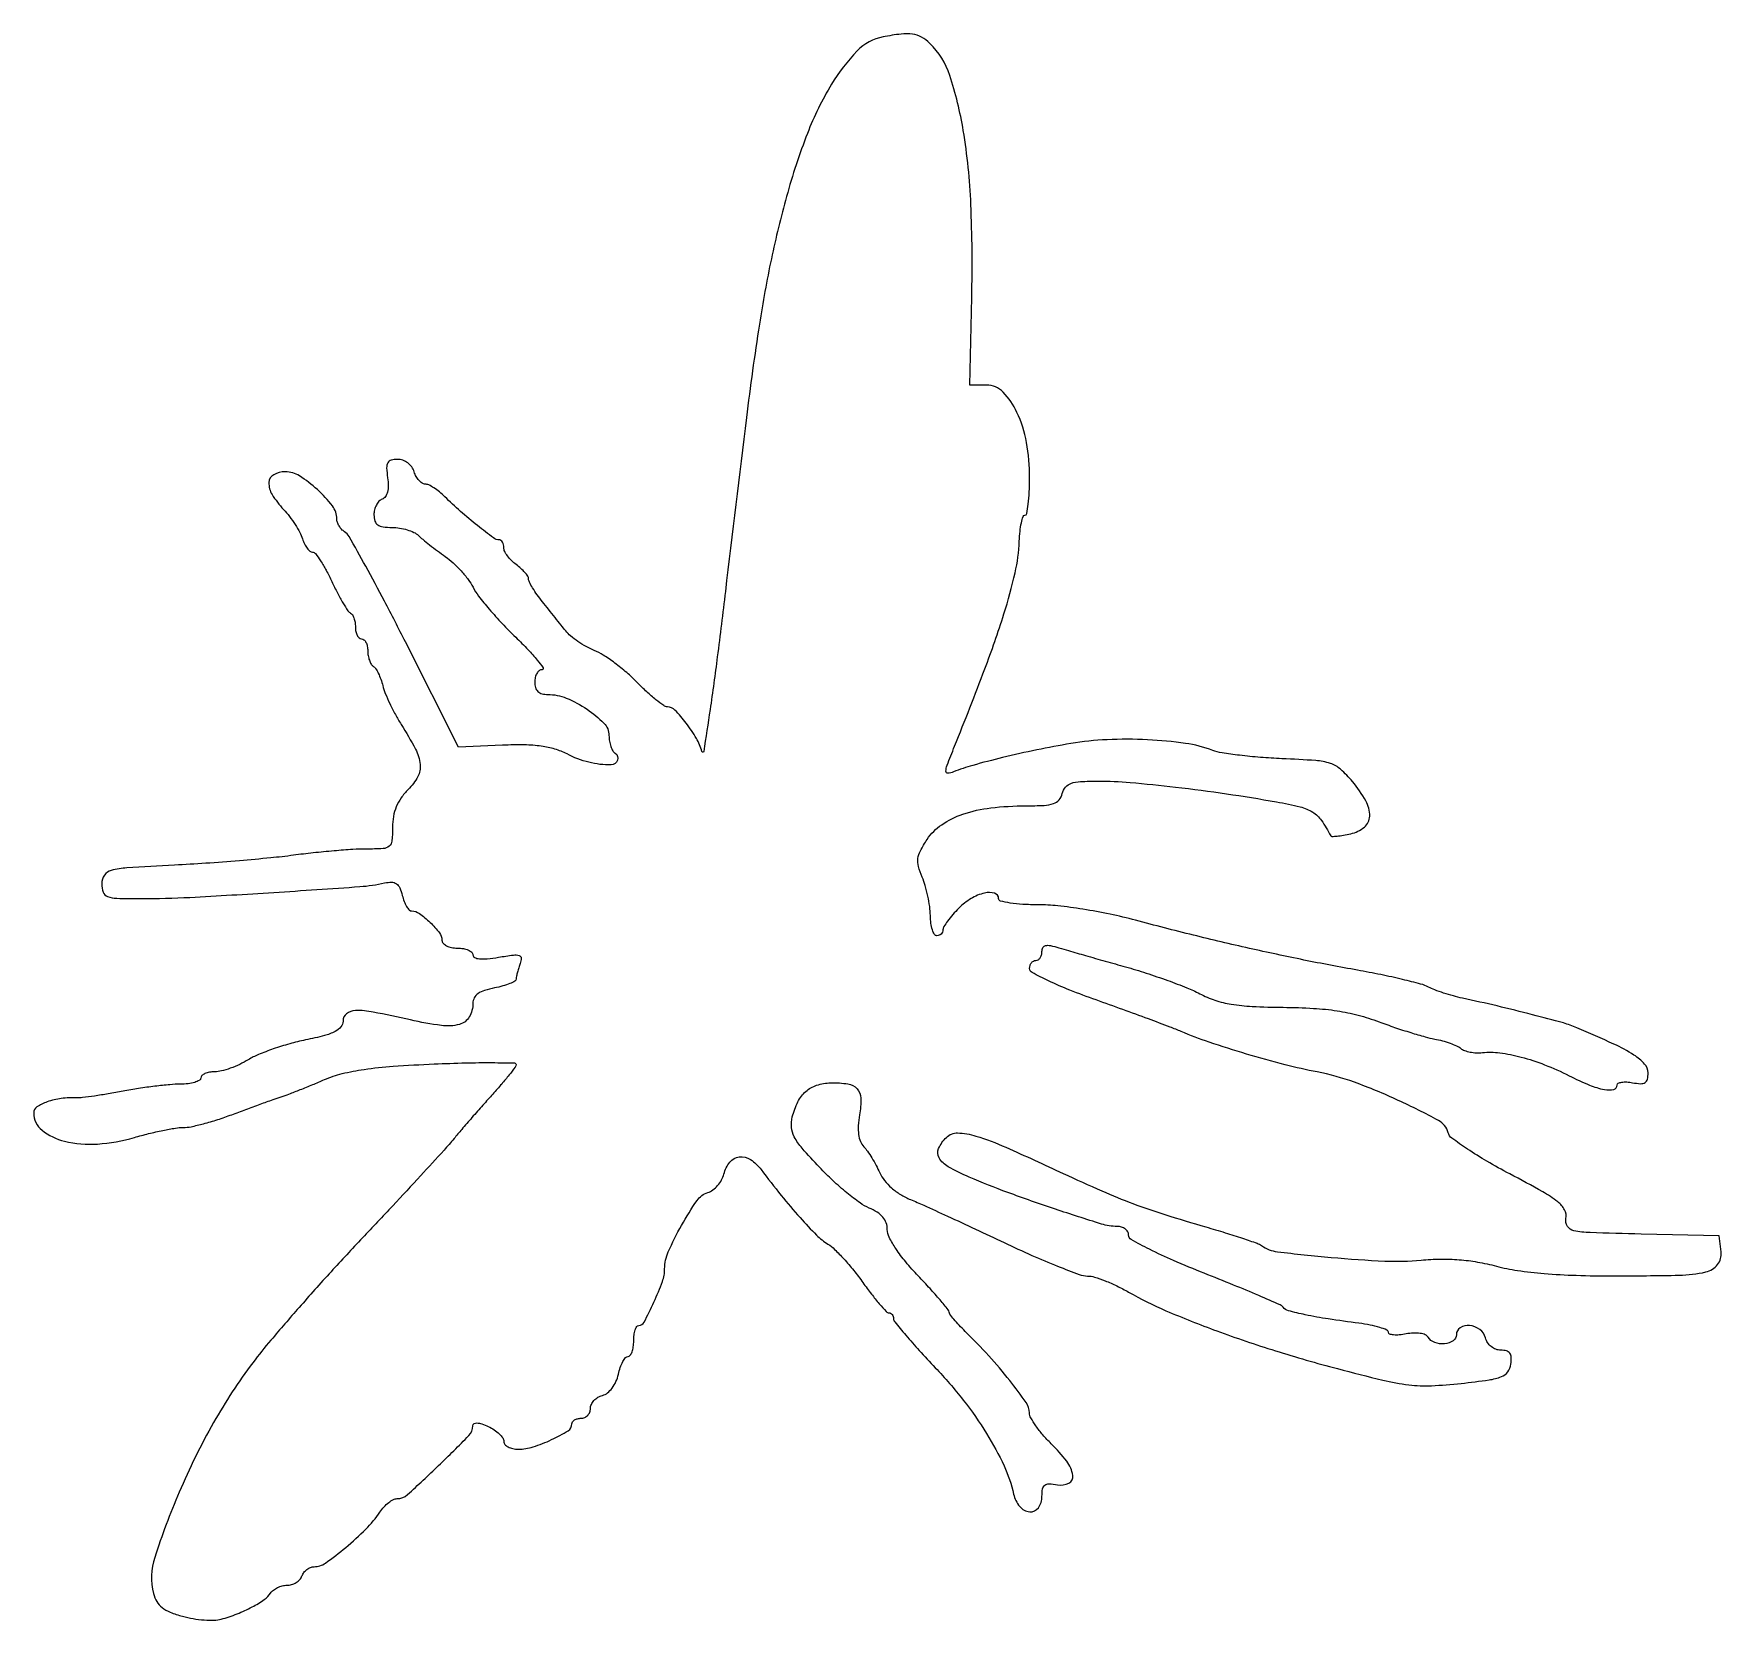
# Model space of a CAD drawing. Extents: x 0 to 273, y 0 to 257.
import ezdxf

# ---------------------------------------------------------------- set-up
doc = ezdxf.new("R2010")
doc.units = 0

msp = doc.modelspace()

# ---------------------------------------------------------------- linework, layer by layer
msp.add_lwpolyline([(137.308103, 256.301881, 0.153725), (133.125197, 254.033483, 0.056312), (128.972729, 248.642197, 0.043905), (125.081539, 240.70988, 0.024582), (121.707706, 230.5, 0.015333), (119.25121, 220.432853, 0.013731), (117.313624, 209.857667, 0.007669), (115.210706, 194.761622, 0.001387), (111.811638, 166.643198, -0.002479), (110.513116, 156.094805, -0.004604), (109.338539, 147.552909, -0.002373), (108.311883, 140.787567, -0.814613), (108.011281, 140.773045, 0.06842), (107.140233, 142.901054, 0.032355), (105.487136, 145.370894, 0.027775), (103.666852, 147.488428, 0.204065), (102.465599, 148, -0.156019), (101.860576, 148.1935, -0.014345), (100.587771, 149.156623, -0.017428), (99.111007, 150.429315, -0.012785), (97.561089, 151.93744, 0.021244), (95.861106, 153.53651, 0.017856), (93.932677, 155.085236, 0.018228), (92.067872, 156.37329, 0.046493), (90.608141, 157.12417, -0.030726), (89.308195, 157.741905, -0.023733), (87.972391, 158.5655, -0.024258), (86.795054, 159.457673, -0.051624), (86, 160.276502, 0.000905), (85.267797, 161.201993, 0.00038), (84.279687, 162.444371, 0.000376), (83.221234, 163.771069, 0.00049), (82.25, 164.984127, -0.014192), (81.388437, 166.122805, -0.017933), (80.660937, 167.2248, -0.016169), (80.122783, 168.175056, -0.121329), (80, 168.673597, 0.144585), (79.871653, 169.108163, 0.033947), (79.4125, 169.721993, 0.032213), (78.765582, 170.383169, 0.026849), (78, 171, -0.038332), (77.234732, 171.646083, -0.039803), (76.5875, 172.393849, -0.043072), (76.139145, 173.128761, -0.115942), (76, 173.720759, 0.056685), (75.944339, 174.210157, 0.075986), (75.779687, 174.624582, 0.095034), (75.536122, 174.902646, 0.166594), (75.25, 175.001221, -0.160754), (74.329125, 175.306808, -0.007835), (71.743541, 177.29228, -0.013307), (68.980083, 179.60644, -0.015163), (66.464831, 181.968877, 0.025687), (65.601428, 182.746291, 0.028419), (64.690432, 183.403358, 0.029482), (63.857417, 183.86831, 0.113012), (63.282219, 184, -0.146728), (62.796448, 184.145689, -0.065132), (62.285372, 184.5875, -0.056421), (61.827879, 185.234932, -0.048815), (61.5, 186, 0.081751), (61.101595, 186.783401, 0.074195), (60.461636, 187.428075, 0.074836), (59.667018, 187.853506, 0.085751), (58.819113, 188, 0.064868), (57.780069, 187.864629, 0.206195), (57.241035, 187.441249, 0.137522), (57.053526, 186.621901, 0.024349), (57.207677, 185.038368, -0.034633), (57.305933, 183.756307, -0.064457), (57.179822, 182.723344, -0.087606), (56.845108, 181.983754, -0.152321), (56.321176, 181.569752, 0.116162), (55.815668, 181.225624, 0.065573), (55.388095, 180.614977, 0.059915), (55.098434, 179.845921, 0.060204), (55, 179.031385, 0.077489), (55.154628, 178.039633, 0.165233), (55.610416, 177.423411, 0.120015), (56.46517, 177.09428, 0.032179), (57.928571, 177, -0.038777), (59.146751, 176.905383, -0.034547), (60.385045, 176.623144, -0.036214), (61.464969, 176.209789, -0.083356), (62.178571, 175.717087, 0.020178), (62.888084, 175.0818, 0.006268), (64.003613, 174.18455, 0.006256), (65.276654, 173.212098, 0.006853), (66.535856, 172.301477, -0.033203), (67.804443, 171.278164, -0.022746), (69.106194, 169.962657, -0.022992), (70.249115, 168.574139, -0.042409), (71.022823, 167.334389, 0.046198), (71.930721, 165.903827, 0.012076), (73.646709, 163.790414, 0.012166), (75.727083, 161.467947, 0.012175), (77.91747, 159.25, -0.01019), (79.92382, 157.234466, -0.020182), (81.415195, 155.542188, -0.023143), (82.337033, 154.292994, -0.599519), (82.180503, 154, 0.165725), (81.730168, 153.846521, 0.09545), (81.346773, 153.4125, 0.076421), (81.087637, 152.764978, 0.057094), (81, 152, 0.072825), (81.130317, 151.110018, 0.131317), (81.514231, 150.486536, 0.12597), (82.171165, 150.121562, 0.064211), (83.113845, 150, -0.097317), (86.096347, 149.413953, -0.050633), (89.456231, 147.625173, -0.050726), (92.184567, 145.36525, -0.196902), (93, 143.374876, 0.040591), (93.073931, 142.465687, 0.043146), (93.29375, 141.599434, 0.0473), (93.615862, 140.895746, 0.123983), (94, 140.5, -0.354361), (94.398423, 139.359592, -0.312263), (93.349751, 138.610204, -0.066126), (89.756262, 139.03234, -0.057576), (86.213244, 140.382234, 0.047937), (84.270814, 141.165386, 0.038203), (82.060627, 141.63896, 0.030077), (79.339002, 141.842298, 0.01393), (75.791496, 141.794688), (68.656504, 141.5), (60.087498, 158.5, 0.003747), (56.712446, 165.072745, 0.005656), (53.665734, 170.741159, 0.00243), (50.992314, 175.527801, 0.123315), (50.259246, 176.29969, -0.06371), (49.777533, 176.699738, -0.051033), (49.369903, 177.237593, -0.052602), (49.092522, 177.824595, -0.084282), (49, 178.369582, 0.164974), (48.285592, 180.475863, 0.043965), (45.857729, 183.124803, 0.044396), (42.968128, 185.332047, 0.141834), (40.660801, 186, 0.12714), (38.79351, 185.517385, 0.260207), (38.020203, 184.272426, 0.152403), (38.526924, 182.334708, 0.047389), (40.376481, 179.916635, -0.023939), (41.337002, 178.775803, -0.019392), (42.257825, 177.467116, -0.01981), (43.013374, 176.191561, -0.046988), (43.443869, 175.176853, 0.036285), (43.776544, 174.343628, 0.046757), (44.204272, 173.639451, 0.054475), (44.657784, 173.150821, 0.180372), (45.062265, 173, -0.232332), (45.534334, 172.76813, -0.018558), (46.365902, 171.604688, -0.02208), (47.284416, 170.069906, -0.015004), (48.197748, 168.25, 0.010326), (49.101594, 166.406179, 0.014369), (49.991301, 164.797396, 0.010761), (50.789384, 163.511395, 0.150568), (51.202871, 163.166667, -0.156966), (51.509184, 162.904732, -0.052915), (51.765843, 162.368229, -0.046445), (51.941196, 161.674723, -0.038728), (52, 160.916667, 0.050201), (52.073823, 160.183242, 0.070178), (52.29375, 159.563021, 0.090315), (52.61825, 159.145793, 0.184457), (53, 159, -0.186414), (53.381787, 158.852535, -0.089706), (53.70625, 158.429836, -0.069539), (53.926216, 157.801778, -0.049547), (54, 157.059017, 0.041913), (54.065773, 156.27575, 0.043873), (54.261209, 155.526762, 0.048028), (54.547764, 154.91636, 0.121169), (54.889221, 154.568465, -0.112354), (55.274785, 154.189063, -0.028507), (55.708371, 153.418776, -0.027612), (56.114649, 152.459109, -0.024845), (56.429126, 151.426363, 0.035279), (56.838038, 150.177532, 0.013844), (57.56841, 148.518229, 0.013622), (58.460154, 146.760864, 0.016531), (59.393814, 145.166914, -0.018967), (61.712258, 141.164286, -0.094958), (62.46905, 138.69797, -0.1508), (62.086022, 136.71664, -0.073907), (60.540201, 134.631111, 0.042516), (59.396058, 133.273884, 0.055059), (58.608234, 131.850208, 0.055343), (58.152833, 130.294939, 0.043596), (58, 128.545455, -0.022521), (57.89944, 126.313989, -0.199168), (57.450786, 125.459021, -0.161663), (56.477087, 125.077102, -0.0137), (53.75, 125.006608, 0.015949), (51.608216, 124.941604, 0.005631), (48.545313, 124.71608, 0.005582), (45.183034, 124.392564, 0.006527), (42, 124.008295, -0.008912), (38.308101, 123.580449, -0.003588), (33.251563, 123.122221, -0.003549), (27.797917, 122.706401, -0.004488), (22.75, 122.403038, 0.002851), (15.071037, 121.966781, 0.046949), (12.535769, 121.567303, 0.182763), (11.427803, 120.7902, 0.150524), (11, 119.401351, 0.085609), (11.235155, 118.038001, 0.221333), (11.91842, 117.343504, 0.082999), (13.40786, 117.053516, 0.006668), (17.420448, 117, 0.013252), (25.227949, 117.206967, 0.002822), (38.79078, 118.003339, 0.001652), (52.731847, 118.947171, 0.037076), (56.727579, 119.530732, -0.056642), (57.862867, 119.651497, -0.153024), (58.625931, 119.406326, -0.13675), (59.16489, 118.745824, -0.041697), (59.585987, 117.513425, 0.030964), (59.891958, 116.551003, 0.042915), (60.290057, 115.738318, 0.049906), (60.715519, 115.168079, 0.210545), (61.096977, 115, -0.156489), (62.356825, 114.595796, -0.03644), (64.086601, 113.157151, -0.036128), (65.585281, 111.489065, -0.166444), (66, 110.277759, 0.187657), (66.189785, 109.789896, 0.089313), (66.734375, 109.375342, 0.069135), (67.543294, 109.094247, 0.049137), (68.5, 109, -0.041592), (69.457156, 108.920242, -0.061119), (70.265625, 108.68043, -0.08033), (70.814258, 108.328185, -0.21307), (71, 107.912102, 0.289758), (71.269753, 107.485705, 0.087664), (72.042642, 107.273649, 0.048416), (73.319263, 107.278576, 0.01669), (75.150474, 107.525422, -0.008874), (77.540351, 107.885691, -0.102496), (78.481154, 107.817452, -0.331744), (78.804713, 107.394884, -0.095095), (78.650474, 106.531533, 0.014154), (78.401479, 105.823359, 0.013863), (78.191077, 105.09733, 0.013882), (78.042019, 104.450787, 0.049747), (78, 104.029503, -0.266981), (77.797644, 103.677546, -0.032801), (76.971875, 103.266738, -0.031745), (75.841048, 102.876132, -0.020921), (74.5, 102.565978, 0.029432), (72.879293, 102.161981, 0.078912), (71.817147, 101.634897, 0.117123), (71.216296, 100.949105, 0.122176), (71, 100.077132, -0.13289), (70.401332, 97.864418, -0.198133), (68.827057, 96.664831, -0.099255), (65.897879, 96.482779, -0.021581), (60.890541, 97.388516, 0.007027), (54.88422, 98.65648, 0.052874), (51.994825, 98.912418, 0.165764), (50.577873, 98.401858, 0.227932), (50, 97.200076, -0.173081), (49.664789, 96.26072, -0.105087), (48.734276, 95.5146, -0.053301), (46.989295, 94.857875, -0.012444), (43.93898, 94.148269, 0.017565), (41.384642, 93.526407, 0.014694), (38.721621, 92.692943, 0.014947), (36.330597, 91.785859, 0.038785), (34.68898, 90.951931, -0.027304), (33.302905, 90.207343, -0.023607), (31.775825, 89.577562, -0.024297), (30.3353, 89.139255, -0.061357), (29.25, 89.003738, 0.042505), (28.388611, 88.928937, 0.062087), (27.660937, 88.707348, 0.081463), (27.16769, 88.38265, 0.209499), (27, 88, -0.269922), (26.775732, 87.614838, -0.055901), (26.025825, 87.29375, -0.044704), (24.954301, 87.072614, -0.02855), (23.683659, 87, 0.022631), (22.007856, 86.924111, 0.007826), (19.598482, 86.667367, 0.007757), (16.948589, 86.301163, 0.008933), (14.433659, 85.867632, -0.005133), (12.051849, 85.438384, -0.006161), (9.802387, 85.085245, -0.005337), (7.903145, 84.831685, -0.040371), (7, 84.79432, 0.041414), (4.453057, 84.683633, 0.052511), (2.162017, 84.144449, 0.064154), (0.517457, 83.321041, 0.249616), (0, 82.349116, 0.228145), (1.340321, 79.564573, 0.109212), (4.989934, 77.774462, 0.07738), (10.308643, 77.32663, 0.053165), (16.277747, 78.392366, -0.010206), (18.568058, 79.007768, -0.010273), (20.876669, 79.527757, -0.010131), (22.90547, 79.898479, -0.04014), (24.168024, 80, 0.051804), (25.427348, 80.130828, 0.012876), (27.4464, 80.609505, 0.013026), (29.740718, 81.280648, 0.012741), (32.014117, 82.074912, -0.001811), (34.297772, 82.92921, -0.00173), (36.622897, 83.7803, -0.001713), (38.681323, 84.517735, -0.006184), (40, 84.966782, 0.011451), (41.263772, 85.41204, 0.003848), (43.0875, 86.118016, 0.003826), (45.09382, 86.930299, 0.004371), (47, 87.738658, -0.042032), (49.865605, 88.70681, -0.024986), (53.405211, 89.394288, -0.017903), (58.103863, 89.894567, -0.006624), (64.75, 90.273963, -0.004774), (69.82889, 90.447868, -0.008), (74.099959, 90.484942, -0.002563), (77.725188, 90.439821, -0.420638), (77.973266, 90.177175, -0.151373), (77.824357, 89.756113, -0.006542), (76.860676, 88.497551, -0.01065), (75.65175, 87.026373, -0.007342), (74.223266, 85.410231, 0.003156), (72.611469, 83.617167, 0.002315), (70.84534, 81.608638, 0.002338), (69.190948, 79.691494, 0.005191), (67.952359, 78.211716, -0.013085), (66.328912, 76.333204, -0.001504), (62.555025, 72.215571, -0.001812), (58.032667, 67.34652, -0.001477), (53.155997, 62.164778, 0.004877), (48.063986, 56.679955, 0.004382), (42.89301, 50.89898, 0.004395), (38.344916, 45.631132, 0.013767), (35.418501, 41.981654, 0.034145), (29.084786, 32.316155, 0.026412), (23.504697, 21.025383, 0.023788), (19.558806, 10.498501, 0.140149), (19.368753, 4.666909, 0.071126), (19.902499, 3.360702, 0.094083), (20.74568, 2.394563, 0.073018), (22.055459, 1.644875, 0.02777), (24.059224, 0.984053, 0.024541), (25.767129, 0.612947, 0.022312), (27.558339, 0.396471, 0.022933), (29.177581, 0.348208, 0.064156), (30.299166, 0.511068, 0.025976), (32.885574, 1.380467, 0.02772), (35.310704, 2.497507, 0.028859), (37.273672, 3.686935, 0.100278), (38.29969, 4.748369, -0.088008), (38.740901, 5.227605, -0.052259), (39.405947, 5.632333, -0.050216), (40.17829, 5.907215, -0.060468), (40.942701, 6, 0.074553), (41.690398, 6.112109, 0.064443), (42.413631, 6.440625, 0.066855), (43.004019, 6.926493, 0.095865), (43.361626, 7.5, -0.073451), (43.68468, 8.073435, -0.064188), (44.173044, 8.559375, -0.066866), (44.745654, 8.888126, -0.097216), (45.315606, 9, 0.154178), (47.146708, 9.578378, 0.02023), (50.429683, 12.086285, 0.024598), (53.686123, 15.071585, 0.045253), (55.970759, 17.844347, -0.037639), (56.629601, 18.669192, -0.040151), (57.391562, 19.366777, -0.043676), (58.140189, 19.85061, -0.12222), (58.742212, 20, 0.186592), (60.430839, 20.652901, 0.007097), (65.446524, 25.344996, 0.006881), (70.340756, 30.186982, 0.196732), (71, 31.797627, -0.262359), (71.188308, 32.131799, -0.151465), (71.649256, 32.246481, -0.070702), (72.423185, 32.091233, -0.02379), (73.492198, 31.655915, -0.038194), (74.446465, 31.121345, -0.04484), (75.254605, 30.472363, -0.050499), (75.815939, 29.810855, -0.150243), (75.992198, 29.25, 0.180632), (76.173794, 28.772843, 0.090651), (76.686952, 28.367187, 0.070915), (77.448007, 28.092374, 0.051278), (78.346362, 28, 0.077017), (80.724318, 28.368473, 0.033129), (83.720857, 29.543483, 0.02742), (86.389416, 30.983213, 0.260998), (87, 32.073242, -0.159022), (87.115339, 32.426722, -0.096941), (87.440625, 32.727765, -0.078704), (87.926367, 32.931046, -0.059887), (88.5, 33, 0.105398), (89.072328, 33.122, 0.099226), (89.559375, 33.468126, 0.096327), (89.885834, 33.985284, 0.093023), (90, 34.59362, -0.111396), (90.145988, 35.240757, -0.075744), (90.570721, 35.86836, -0.070417), (91.200302, 36.381699, -0.072039), (91.942881, 36.695314, 0.103919), (92.759943, 37.103055, 0.063261), (93.517455, 37.877301, 0.056982), (94.131098, 38.914421, 0.051103), (94.522336, 40.101694, -0.028497), (94.833346, 41.211699, -0.040733), (95.242327, 42.148623, -0.04691), (95.682449, 42.810596, -0.226322), (96.079455, 43, 0.239551), (96.432472, 43.179427, 0.069488), (96.72959, 43.734375, 0.053247), (96.932851, 44.542471, 0.035021), (97, 45.5, -0.030627), (97.058722, 46.457761, -0.047529), (97.237218, 47.265625, -0.060565), (97.497023, 47.827037, -0.259712), (97.807552, 48, 0.279719), (98.670614, 48.523814, 0.012529), (100.265317, 51.78547, 0.019195), (101.636041, 55.107768, 0.08846), (102, 57.148866, -0.104853), (102.583123, 59.898951, -0.023958), (104.730962, 64.171672, -0.02104), (107.233025, 68.200233, -0.167957), (108.962083, 69.487965, 0.082495), (109.7835, 69.907233, 0.053469), (110.570516, 70.630775, 0.052212), (111.207111, 71.529632, 0.066596), (111.58237, 72.472167, -0.108906), (112.546033, 74.403286, -0.195446), (114.072793, 75.247204, -0.176388), (115.880559, 74.823438, -0.088507), (117.610376, 73.192464, 0.009725), (120.824334, 69.031564, 0.01334), (123.885131, 65.425723, 0.013995), (126.560569, 62.602277, 0.057327), (128.407588, 61.139591, -0.05455), (129.477062, 60.302249, -0.014859), (130.969684, 58.756244, -0.014846), (132.568536, 56.890163, -0.014943), (134.050239, 54.936432, 0.009155), (135.426498, 53.07744, 0.013515), (136.706945, 51.502481, 0.008692), (137.819532, 50.251805, 0.193359), (138.25, 50.046842, -0.111942), (138.536206, 49.962888, -0.093782), (138.779687, 49.759753, -0.088167), (138.943266, 49.469088, -0.084379), (139, 49.135297, 0.173314), (139.198369, 48.580204, 0.004138), (140.982812, 46.438761, 0.008597), (143.163205, 43.953679, 0.005676), (145.75, 41.169862, -0.023801), (150.270626, 35.936835, -0.027379), (154.051785, 30.528569, -0.029885), (156.862853, 25.329375, -0.053925), (158.42197, 20.75, 0.116087), (159.400425, 18.732423, 0.203599), (161.013673, 17.879375, 0.266222), (162.41995, 18.534012, 0.154908), (163, 20.361328, -0.041059), (163.10167, 21.597317, -0.192578), (163.464084, 22.195599, -0.176753), (164.161713, 22.408166, -0.033701), (165.5, 22.244751, 0.165853), (167.338829, 22.503566, 0.323962), (167.983052, 23.754207, 0.125421), (167.016553, 26.03727, 0.037461), (164.489352, 28.890445, -0.021587), (163.152531, 30.306548, -0.025568), (162.020851, 31.757753, -0.025703), (161.206101, 33.057889, -0.125561), (160.985884, 33.890445, 0.153052), (160.457116, 35.526967, 0.013098), (157.785022, 39.097509, 0.017067), (154.393192, 43.101765, 0.015096), (150.598751, 47.037655, -0.010826), (149.603228, 48.052796, -0.015218), (148.763383, 49.003515, -0.011402), (148.116361, 49.819667, -0.163307), (148, 50.16643, 0.175293), (147.861772, 50.548593, 0.003621), (146.53125, 52.123879, 0.008023), (144.916223, 53.948081, 0.005258), (143, 56, -0.017533), (140.978096, 58.274521, -0.025905), (139.384291, 60.416028, -0.028301), (138.299808, 62.260928, -0.119269), (138, 63.499904, 0.084102), (137.816497, 64.583134, 0.09217), (137.287959, 65.507443, 0.077375), (136.375983, 66.296228, 0.041511), (135.049843, 66.979354, -0.057984), (133.582972, 67.797048, -0.015758), (131.474993, 69.41922, -0.015723), (129.183084, 71.424703, -0.015746), (127.022914, 73.569288, -0.010178), (124.233848, 76.641217, -0.055815), (122.960984, 78.480743, -0.102205), (122.50565, 80.006111, -0.083264), (122.641739, 81.708711, -0.053014), (123.539667, 84.154661, -0.097204), (124.822427, 85.836587, -0.104989), (126.570411, 86.828671, -0.06976), (128.85121, 87.214833, -0.042968), (131.638407, 87.054508, -0.175662), (133.109418, 86.267773, -0.180801), (133.710162, 84.737848, -0.045982), (133.505689, 82.033674, 0.026654), (133.306152, 80.292055, 0.048599), (133.358109, 78.863095, 0.061372), (133.654719, 77.730136, 0.096479), (134.196793, 76.886299, -0.038147), (134.792394, 76.160394, -0.015247), (135.498076, 75.084149, -0.014984), (136.191708, 73.87243, -0.018284), (136.7639, 72.698039, 0.065085), (137.527479, 71.443607, 0.044362), (138.685916, 70.238002, 0.041635), (140.130978, 69.176712, 0.039886), (141.752236, 68.352135, -0.008414), (143.875906, 67.435161, -0.001568), (147.740205, 65.674272, -0.001679), (152.244617, 63.586266, -0.001533), (156.873992, 61.404096, 0.006623), (161.385481, 59.333354, 0.008882), (165.531389, 57.583915, 0.006517), (169.028271, 56.233624, 0.087674), (170.373992, 55.987955, -0.073029), (171.483495, 55.818608, -0.01886), (173.19736, 55.222018, -0.018781), (175.121187, 54.38529, -0.018132), (177, 53.397425, 0.029037), (183.045004, 50.38532, 0.013201), (191.259146, 47.125289, 0.012241), (200.734595, 43.912142, 0.01078), (210.764243, 41.018372, 0.005943), (218.111869, 39.162176, 0.029213), (222.320806, 38.408652, 0.039868), (225.967398, 38.266184, 0.017766), (230.764243, 38.632285, 0.007), (235.283938, 39.203432, 0.057458), (237.290568, 39.725423, 0.142452), (238.309838, 40.503955, 0.124242), (238.819551, 41.75, 0.046193), (238.872198, 42.828911, 0.147139), (238.637014, 43.502877, 0.170309), (238.09615, 43.877278, 0.067128), (237.186182, 44, -0.091036), (236.384264, 44.147227, -0.079246), (235.642917, 44.572979, -0.077618), (235.05818, 45.218014, -0.081606), (234.710251, 46, 0.172507), (233.795015, 47.345203, 0.132253), (232.12431, 47.990778, 0.169093), (230.628564, 47.641723, 0.257078), (230, 46.5, -0.251406), (229.472296, 45.51683, -0.125223), (228.099119, 45.03658, -0.107776), (226.501189, 45.241318, -0.170387), (225.437737, 46.100744, 0.160521), (224.970931, 46.493049, 0.058595), (224.127007, 46.720728, 0.049273), (223.054619, 46.772231, 0.036746), (221.87872, 46.625744, -0.026889), (220.775133, 46.466136, -0.046053), (219.845624, 46.468157, -0.062823), (219.20083, 46.61214, -0.316368), (219, 46.897771, 0.303363), (218.75722, 47.261094, 0.023762), (217.604688, 47.675444, 0.026035), (216.070529, 48.059917, 0.016489), (214.25, 48.354683, -0.006099), (209.283859, 49.053213, -0.013984), (205.567217, 49.729163, -0.012432), (202.838667, 50.375907, -0.168161), (202, 50.938415, 0.12827), (201.526133, 51.31296, 0.001687), (198.048438, 52.825878, 0.004721), (193.981172, 54.533636, 0.003066), (189.25, 56.434036, -0.00782), (184.263178, 58.49239, -0.015356), (180.376025, 60.311978, -0.0108), (177.443034, 61.876834, -0.271136), (177, 62.633768, 0.131704), (176.860339, 63.154779, 0.1006), (176.467604, 63.598669, 0.088078), (175.880116, 63.897269, 0.073767), (175.187588, 64, -0.07598), (172.61065, 64.393866, -0.004623), (165.169719, 66.79862, -0.00766), (157.47345, 69.496429, -0.013707), (151.25, 71.981321, -0.024979), (147.829845, 73.664111, -0.13569), (146.370478, 75.098955, -0.242286), (146.297111, 76.603419, -0.08992), (147.540767, 78.39791, -0.208131), (149.370911, 79.118294, -0.065981), (152.328392, 78.619208, -0.029992), (157.179839, 76.799108, -0.004774), (166.415618, 72.580927, 0.006559), (172.687882, 69.743264, 0.013266), (177.711251, 67.706447, 0.0132), (182.85171, 65.932594, 0.006424), (189.5, 63.926662, -0.004572), (192.63725, 62.992754, -0.006252), (195.44375, 62.090728, -0.004212), (197.775576, 61.287051, -0.070258), (198.5, 60.909342, 0.126289), (201.067923, 59.914368, 0.006873), (209.764655, 59.000838, 0.011346), (218.45002, 58.407372, 0.03576), (224.283062, 58.558812, -0.02103), (227.41189, 58.732303, -0.023325), (230.437281, 58.631516, -0.023413), (233.429793, 58.250141, -0.021521), (236.460099, 57.583274, 0.028981), (239.877304, 56.884508, 0.015335), (244.176699, 56.396198, 0.012967), (249.34535, 56.103896, 0.007902), (255.460099, 56.013655, 0.004801), (266.022014, 56.126136, 0.049823), (270.332317, 56.645057, 0.17282), (272.225389, 57.836235, 0.198127), (272.80381, 59.880703), (272.5, 62.5), (259.894177, 62.7788, -0.002385), (251.626061, 63.00112, -0.042719), (248.989219, 63.311144, -0.202424), (247.9551, 64.02147, -0.191885), (247.712883, 65.2788, 0.173107), (247.49625, 66.674665, 0.100976), (246.395003, 67.987286, 0.041091), (243.952019, 69.620657, 0.005808), (238.625664, 72.5, -0.01092), (234.949898, 74.53589, -0.015471), (231.779146, 76.517555, -0.011499), (229.270219, 78.280534, -0.170698), (228.675289, 79.155505, 0.20775), (227.10554, 81.142289, 0.014567), (220.610907, 84.386947, 0.021445), (213.511993, 87.315828, 0.039632), (207.5, 88.974506, -0.015883), (202.29892, 90.14706, -0.008939), (196.06283, 91.882199, -0.008916), (190.022906, 93.797563, -0.019646), (185.5, 95.521736, 0.010526), (183.726132, 96.235264, 0.001681), (180.223437, 97.545803, 0.00186), (176.08569, 99.060628, 0.001629), (171.75, 100.613691, -0.009397), (167.525272, 102.20148, -0.016148), (164.077317, 103.702475, -0.010896), (161.403327, 105.042896, -0.277925), (161, 105.712453, -0.076112), (161.075317, 106.204364, -0.089359), (161.29375, 106.621783, -0.100743), (161.618638, 106.900827, -0.127897), (162, 107, 0.143326), (162.381341, 107.111605, 0.099569), (162.70625, 107.425344, 0.084102), (162.925165, 107.894493, 0.067297), (163, 108.44798, -0.121241), (163.158405, 109.091645, -0.221303), (163.579488, 109.413487, -0.107956), (164.366721, 109.415015, -0.020968), (165.75, 109.05433, 0.003713), (167.297369, 108.593301, 0.000758), (170.042187, 107.802154, 0.000798), (173.235535, 106.892481, 0.000749), (176.5, 105.973465, -0.00991), (179.856184, 104.96192, -0.00866), (183.325, 103.77424, -0.00874), (186.422712, 102.591687, -0.025477), (188.5, 101.631199, 0.040712), (190.974024, 100.577428, 0.039883), (193.603104, 99.929705, 0.028502), (196.984506, 99.573879, 0.009306), (202, 99.42717, -0.011485), (206.905753, 99.262279, -0.023317), (210.744507, 98.864737, -0.027338), (214.106285, 98.167579, -0.024499), (217.5, 97.087472, 0.007328), (220.017179, 96.190072, 0.006833), (222.61875, 95.344822, 0.006826), (224.950422, 94.65708, 0.022965), (226.5, 94.298752, -0.020931), (227.736345, 94.018148, -0.019708), (228.970385, 93.630395, -0.020117), (230.03553, 93.199909, -0.062077), (230.697054, 92.795862, 0.081831), (231.319726, 92.448377, 0.037448), (232.218964, 92.198684, 0.035789), (233.227465, 92.072536, 0.041137), (234.197054, 92.100989, -0.060708), (237.023708, 92.073557, -0.032179), (240.465719, 91.392625, -0.028839), (244.270916, 90.142993, -0.022954), (248.216756, 88.376789, 0.018237), (251.500461, 86.869636, 0.050424), (253.932709, 86.135698, 0.102634), (255.431565, 86.154061, 0.352048), (256, 86.861328, -0.285831), (256.183445, 87.156008, -0.076393), (256.734375, 87.329256, -0.053628), (257.541823, 87.365641, -0.031701), (258.5, 87.244751, 0.032974), (259.789795, 87.085355, 0.155578), (260.502972, 87.26871, 0.197296), (260.882164, 87.798873, 0.057887), (261, 88.813269, 0.187281), (260.438443, 90.259925, 0.066059), (258.704606, 91.715358, 0.033788), (255.465442, 93.48008, 0.006907), (249.5, 96.126101, 0.033805), (247.301538, 96.894107, 0.00398), (242.289756, 98.230244, 0.005005), (236.581675, 99.642664, 0.005432), (231, 100.900784, -0.014435), (229.513411, 101.264107, -0.011686), (227.940625, 101.736773, -0.011858), (226.509737, 102.241366, -0.029697), (225.5, 102.694855, 0.055298), (224.221749, 103.192129, 0.00672), (221.296875, 103.92991, 0.007908), (217.784038, 104.707465, 0.006442), (214, 105.431816, -0.005832), (205.350521, 107.076588, -0.00542), (196.526972, 108.961118, -0.005255), (187.474948, 111.097464, -0.00472), (178.139444, 113.498286, 0.013836), (174.003215, 114.481981, 0.012074), (169.627017, 115.285865, 0.012465), (165.549334, 115.829731, 0.026923), (162.389444, 116, -0.014183), (159.901587, 116.070584, -0.024635), (157.847361, 116.289127, -0.022453), (156.311792, 116.600637, -0.344132), (156, 117, 0.337238), (155.340829, 117.86616, 0.126866), (153.719614, 117.894326, 0.075917), (151.537397, 117.00609, 0.061904), (149.545455, 115.454545, 0.017301), (148.570796, 114.409998, 0.021855), (147.747727, 113.37642, 0.020613), (147.144724, 112.47108, 0.137445), (147, 111.954545, -0.103894), (146.923492, 111.590318, -0.098961), (146.70625, 111.280398, -0.09673), (146.38171, 111.072704, -0.094386), (146, 111, -0.264369), (145.611882, 111.220633, -0.056522), (145.280501, 111.954688, -0.045224), (145.044847, 113.004852, -0.029127), (144.954896, 114.25, 0.03017), (144.846384, 115.709781, 0.018306), (144.5514, 117.416697, 0.018315), (144.132918, 119.095043, 0.030547), (143.644631, 120.466416, -0.03349), (143.035982, 122.208171, -0.100044), (142.948365, 123.461353, -0.089632), (143.351924, 124.72812, -0.023626), (144.439735, 126.56597, -0.098701), (146.786985, 128.946096, -0.066945), (150.205505, 130.647881, -0.05301), (154.726157, 131.669641, -0.0291), (160.39772, 132, 0.012451), (163.333432, 132.073117, 0.06947), (164.876332, 132.36748, 0.137557), (165.759794, 132.972714, 0.110695), (166.289749, 134, -0.109807), (166.816455, 135.025397, -0.137421), (167.693055, 135.630804, -0.07015), (169.219098, 135.926206, -0.012786), (172.104481, 136, -0.021537), (177.241735, 135.778616, -0.007507), (184.609099, 135.030865, -0.007334), (192.834865, 133.948505, -0.007674), (200.901534, 132.639719, -0.015534), (204.765224, 131.827274, -0.080226), (206.7721, 130.982488, -0.101574), (208.180018, 129.641664, -0.032534), (209.678494, 127.154839, 0.294784), (209.870806, 127.044676, 0.011977), (210.70681, 127.109238, 0.017614), (211.738312, 127.250657, 0.011183), (212.928494, 127.484295, 0.119782), (215.120356, 128.555636, 0.214296), (215.985947, 130.322533, 0.138429), (215.376889, 132.792257, 0.044712), (213.209642, 135.917947, 0.036788), (211.290066, 137.900869, 0.103942), (209.626866, 138.855245, 0.061067), (207.251321, 139.316603, 0.006993), (201.797424, 139.621549, -0.009142), (198.307608, 139.831728, -0.010182), (194.951352, 140.164416, -0.009588), (192.107737, 140.560334, -0.051497), (190.598939, 140.962384, 0.055774), (186.20367, 142.093523, 0.023013), (180.076861, 142.673851, 0.022777), (173.524015, 142.692684, 0.031409), (167.673378, 142.073319, 0.008778), (162.165698, 141.037914, 0.00852), (156.64243, 139.800365, 0.008578), (151.806319, 138.5417, 0.028715), (148.70718, 137.48299, -0.079365), (147.787876, 137.269484, -0.446931), (147.468247, 137.57991, -0.081607), (147.670523, 138.560395, -0.004071), (148.875478, 141.626579, 0.00505), (153.76267, 154.13467, 0.014167), (156.845725, 163.01807, 0.019942), (158.65719, 169.670851, 0.046827), (159.33629, 174.77082, -0.016686), (159.453193, 176.387989, -0.026887), (159.672223, 177.751349, -0.025238), (159.94787, 178.773046, -0.322885), (160.25, 178.994343, 0.360313), (160.546895, 179.244012, 0.013978), (160.779687, 180.76404, 0.019294), (160.945997, 182.705961, 0.011713), (161, 185.010898, 0.044188), (160.491001, 190.759081, 0.064377), (158.964205, 195.605121, 0.084491), (156.714728, 198.876477, 0.202668), (154.056753, 200), (151.333759, 200), (151.652715, 214.25, 0.015973), (151.509632, 229.209111, 0.03057), (150.279682, 241.151436, 0.037997), (148.097843, 250.078511, 0.121173), (144.878325, 255.25, 0.066412), (143.520946, 256.260963, 0.092629), (142.088388, 256.740149, 0.064486), (140.211293, 256.757555, 0.018085)], format="xyb", close=True)

doc.saveas('drawing.dxf')
